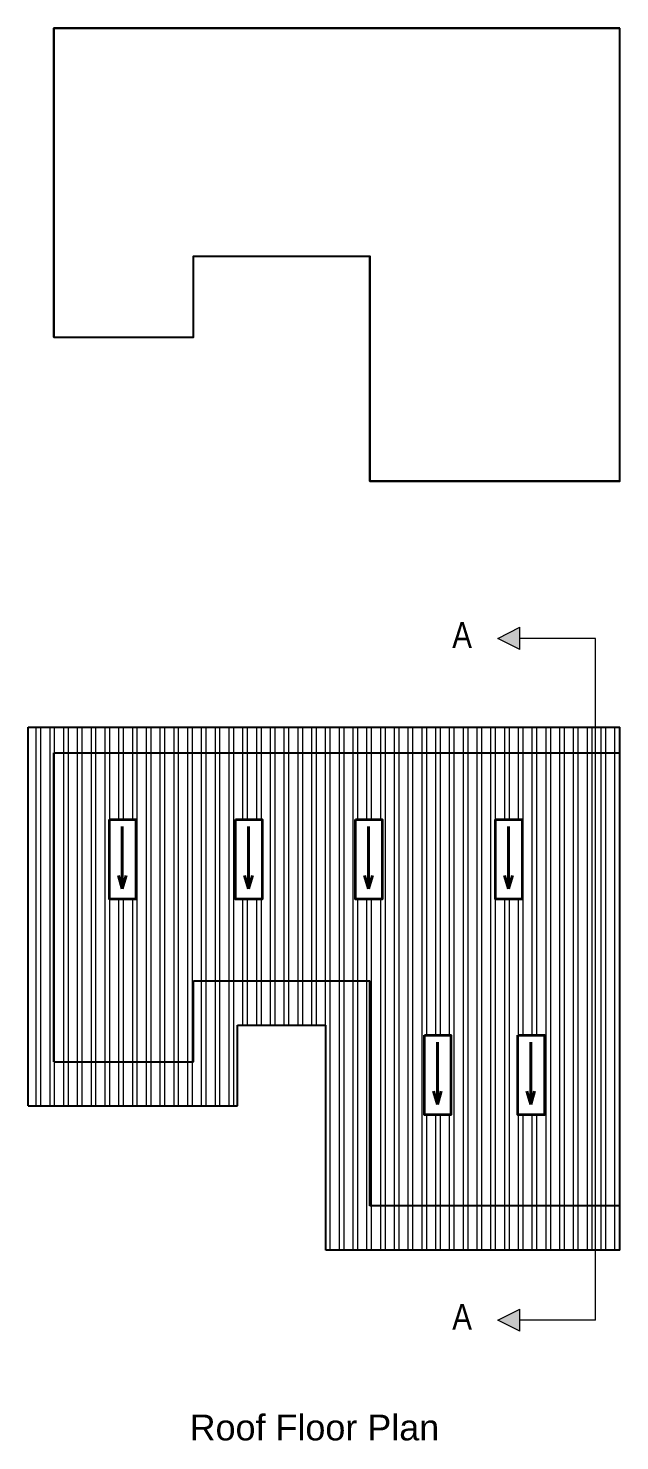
# Model space of a CAD drawing. Header units: inches. Extents: x 367408 to 389323, y -53247 to -41521.
# Drawn here: x 376353 to 376675, y -51861 to -51093 of the extents above; entities that cross this region are included whole.
import ezdxf

# ---------------------------------------------------------------- set-up
doc = ezdxf.new("R2010")
doc.units = ezdxf.units.IN
doc.header["$LTSCALE"] = 2
doc.header["$MEASUREMENT"] = 0
doc.layers.get('0').update_dxf_attribs({"linetype": 'CONTINUOUS'})
for name, color, linetype, lineweight in [('DIM_LINE', 173, 'CONTINUOUS', 20), ('door', 20, 'CONTINUOUS', 35), ('OUTLINE', 1, 'CONTINUOUS', 25), ('WALL - A', 1, 'CONTINUOUS', 40)]:
    doc.layers.add(name, color=color, linetype=linetype, lineweight=lineweight)
doc.styles.get("Standard").update_dxf_attribs({"font": 'ARIALN.TTF'})

msp = doc.modelspace()

# ---------------------------------------------------------------- hatches: boundary and pattern name
at = {"linetype": 'ByBlock', "lineweight": 5}
for points in [[(376608.74, -51425.06), (376620.74, -51431.06), (376620.74, -51419.06)], [(376608.74, -51795.8), (376620.74, -51801.8), (376620.74, -51789.8)]]:
    msp.add_hatch(color=7, dxfattribs=at).paths.add_polyline_path(points)
at = {"layer": 'DIM_LINE'}
h = msp.add_hatch(dxfattribs=at)
h.set_pattern_fill('ANSI32', color=256, scale=20, angle=45)
h.paths.add_polyline_path([(376661.9, -51757.71), (376661.9, -51733.71), (376539.12, -51733.71), (376539.12, -51611.36), (376443.12, -51611.36), (376443.12, -51655.36), (376367.12, -51655.36), (376367.12, -51611.36), (376367.12, -51487.36), (376661.9, -51487.36), (376661.9, -51473.36), (376353.12, -51473.36), (376353.12, -51679.36), (376467.12, -51679.36), (376467.12, -51635.36), (376515.12, -51635.36), (376515.12, -51757.71)])
h = msp.add_hatch(dxfattribs=at)
h.set_pattern_fill('ANSI32', color=256, scale=20, angle=45)
h.paths.add_polyline_path([(376675.12, -51487.36), (376675.12, -51473.36), (376661.9, -51473.36), (376661.9, -51487.36)])
h = msp.add_hatch(dxfattribs=at)
h.set_pattern_fill('ANSI32', color=256, scale=20, angle=45)
h.paths.add_polyline_path([(376539.12, -51611.36), (376539.12, -51733.71), (376661.9, -51733.71), (376661.9, -51487.36), (376367.12, -51487.36), (376367.12, -51611.36), (376367.12, -51655.36), (376443.12, -51655.36), (376443.12, -51611.36)])
h.paths.add_polyline_path([(376583.23, -51640.86), (376583.23, -51684.18), (376568.78, -51684.18), (376568.78, -51640.86)], flags=16)
h.paths.add_polyline_path([(376607.51, -51566.92), (376607.51, -51523.59), (376621.96, -51523.59), (376621.96, -51566.92)], flags=16)
h.paths.add_polyline_path([(376619.62, -51640.86), (376634.07, -51640.86), (376634.07, -51684.18), (376619.62, -51684.18)], flags=16)
h.paths.add_polyline_path([(376545.75, -51566.92), (376531.3, -51566.92), (376531.3, -51523.59), (376545.75, -51523.59)], flags=16)
h.paths.add_polyline_path([(376480.43, -51566.92), (376465.97, -51566.92), (376465.97, -51523.59), (376480.43, -51523.59)], flags=16)
h.paths.add_polyline_path([(376411.72, -51566.92), (376397.27, -51566.92), (376397.27, -51523.59), (376411.72, -51523.59)], flags=16)
h = msp.add_hatch(dxfattribs=at)
h.set_pattern_fill('ANSI32', color=256, scale=20, angle=45)
h.paths.add_polyline_path([(376675.12, -51487.36), (376661.9, -51487.36), (376661.9, -51733.71), (376675.12, -51733.71)])
h = msp.add_hatch(dxfattribs=at)
h.set_pattern_fill('ANSI32', color=256, scale=20, angle=45)
h.paths.add_polyline_path([(376675.12, -51733.71), (376661.9, -51733.71), (376661.9, -51757.71), (376675.12, -51757.71)])

# ---------------------------------------------------------------- linework, layer by layer
at = {"color": 7, "linetype": 'ByBlock', "lineweight": 5}
for p, q in [((376608.74, -51425.06), (376620.74, -51419.06)), ((376620.74, -51431.06), (376620.74, -51419.06)), ((376620.74, -51431.06), (376608.74, -51425.06)), ((376661.9, -51425.06), (376620.74, -51425.06)), ((376661.9, -51795.8), (376661.9, -51425.06)), ((376608.74, -51795.8), (376620.74, -51789.8)), ((376620.74, -51801.8), (376608.74, -51795.8)), ((376620.74, -51801.8), (376620.74, -51789.8)), ((376661.9, -51795.8), (376620.74, -51795.8))]:
    msp.add_line(p, q, dxfattribs=at)
at = {"ltscale": 0.5}
msp.add_lwpolyline([(376675.12, -51093.27), (376367.12, -51093.27), (376367.12, -51261.27), (376443.12, -51261.27), (376443.12, -51217.27), (376539.12, -51217.27), (376539.12, -51339.61), (376675.12, -51339.61)], close=True, dxfattribs=at)
at = {"layer": 'DIM_LINE'}
for points in [[(376397.27, -51566.92), (376411.72, -51566.92), (376411.72, -51523.59), (376397.27, -51523.59)], [(376465.97, -51566.92), (376480.43, -51566.92), (376480.43, -51523.59), (376465.97, -51523.59)], [(376531.3, -51566.92), (376545.75, -51566.92), (376545.75, -51523.59), (376531.3, -51523.59)], [(376607.51, -51566.92), (376621.96, -51566.92), (376621.96, -51523.59), (376607.51, -51523.59)], [(376568.78, -51684.18), (376583.23, -51684.18), (376583.23, -51640.86), (376568.78, -51640.86)], [(376619.62, -51684.18), (376634.07, -51684.18), (376634.07, -51640.86), (376619.62, -51640.86)]]:
    msp.add_lwpolyline(points, close=True, dxfattribs=at)
at = {"layer": 'door', "ltscale": 0.5}
for points in [[(376397.27, -51523.59), (376411.72, -51523.59), (376411.72, -51566.92), (376397.27, -51566.92)], [(376465.97, -51523.59), (376480.43, -51523.59), (376480.43, -51566.92), (376465.97, -51566.92)], [(376531.3, -51523.59), (376545.75, -51523.59), (376545.75, -51566.92), (376531.3, -51566.92)], [(376607.51, -51523.59), (376621.96, -51523.59), (376621.96, -51566.92), (376607.51, -51566.92)], [(376568.78, -51640.86), (376583.23, -51640.86), (376583.23, -51684.18), (376568.78, -51684.18)], [(376619.62, -51640.86), (376634.07, -51640.86), (376634.07, -51684.18), (376619.62, -51684.18)]]:
    msp.add_lwpolyline(points, close=True, dxfattribs=at)
at = {"layer": 'OUTLINE'}
for p, q in [((376367.12, -51261.27), (376367.12, -51093.27)), ((376367.12, -51093.27), (376675.12, -51093.27)), ((376675.12, -51339.61), (376675.12, -51093.27)), ((376443.12, -51217.27), (376539.12, -51217.27)), ((376443.12, -51261.27), (376443.12, -51217.27)), ((376539.12, -51339.61), (376539.12, -51217.27)), ((376367.12, -51261.27), (376443.12, -51261.27)), ((376675.12, -51339.61), (376539.12, -51339.61)), ((376353.12, -51473.36), (376675.12, -51473.36)), ((376353.12, -51679.36), (376353.12, -51473.36)), ((376675.12, -51757.71), (376675.12, -51473.36)), ((376367.12, -51611.36), (376367.12, -51487.36)), ((376367.12, -51487.36), (376675.12, -51487.36)), ((376367.12, -51655.36), (376367.12, -51611.36)), ((376443.12, -51611.36), (376539.12, -51611.36)), ((376443.12, -51655.36), (376443.12, -51611.36)), ((376539.12, -51733.71), (376539.12, -51611.36)), ((376467.12, -51635.36), (376515.12, -51635.36)), ((376467.12, -51679.36), (376467.12, -51635.36)), ((376515.12, -51757.71), (376515.12, -51635.36)), ((376367.12, -51655.36), (376443.12, -51655.36)), ((376353.12, -51679.36), (376467.12, -51679.36)), ((376675.12, -51733.71), (376539.12, -51733.71)), ((376675.12, -51757.71), (376515.12, -51757.71))]:
    msp.add_line(p, q, dxfattribs=at)
at = {"layer": 'WALL - A'}
for p, q in [((376404.3, -51527.35), (376404.3, -51561.33)), ((376473.01, -51527.35), (376473.01, -51561.33)), ((376538.33, -51527.35), (376538.33, -51561.33)), ((376614.54, -51527.35), (376614.54, -51561.33)), ((376404.3, -51561.33), (376402.18, -51554.03)), ((376404.3, -51561.33), (376406.43, -51554.03)), ((376473.01, -51561.33), (376470.88, -51554.03)), ((376473.01, -51561.33), (376475.13, -51554.03)), ((376538.33, -51561.33), (376536.2, -51554.03)), ((376538.33, -51561.33), (376540.46, -51554.03)), ((376614.54, -51561.33), (376612.42, -51554.03)), ((376614.54, -51561.33), (376616.67, -51554.03)), ((376575.81, -51644.62), (376575.81, -51678.59)), ((376626.65, -51644.62), (376626.65, -51678.59)), ((376575.81, -51678.59), (376573.68, -51671.3)), ((376575.81, -51678.59), (376577.94, -51671.3)), ((376626.65, -51678.59), (376624.53, -51671.3)), ((376626.65, -51678.59), (376628.78, -51671.3))]:
    msp.add_line(p, q, dxfattribs=at)

# ---------------------------------------------------------------- texts
at = {"color": 7, "linetype": 'ByBlock', "lineweight": 5, "char_height": 14}
for s, insert, width, attachment_point in [('A', (376594.63, -51430.24), 26.5803, 9), ('A', (376594.63, -51800.98), 26.5803, 9), ('{\\fArial CE|b0|i0|c0|p34;Roof\\fArial CE|b0|i0|c238|p34; Floor Plan}', (376508.9, -51854.33), 235.547, 5)]:
    msp.add_mtext(s, dxfattribs=dict(at, insert=insert, width=width, attachment_point=attachment_point))

doc.saveas('drawing.dxf')
